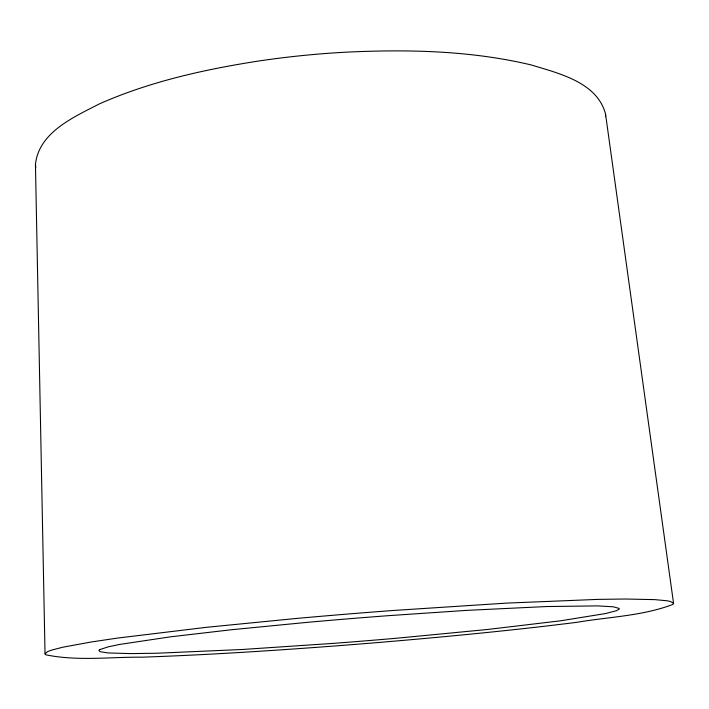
<?xml version="1.0" encoding="UTF-8"?>
<svg xmlns="http://www.w3.org/2000/svg" width="709" height="709" viewBox="0 0 709 709"><rect width="100%" height="100%" fill="white"/><g stroke="black" fill="none" stroke-linecap="round" stroke-linejoin="round"><path stroke-width="1.06" d="M35.45 164.532C38.703 132.184 74.099 116.985 99.437 103.868C149.918 81.535 204.263 69.473 258.599 61.027A359.578 136.367 -4.7 0 1 344.618 52.244C407.001 49.205 470.368 50.419 531.387 64.989C558.798 73.417 596.889 82.102 605.495 113.768L673.55 603.315L672.974 604.387C642.478 616.015 608.774 616.892 576.78 622.325C518.846 629.627 460.735 635.335 402.57 640.44A561.989 49.072 -4.5 0 1 332.84 646.129C269.331 650.897 205.752 654.974 142.092 657.181C110.143 656.915 77.254 661.329 45.793 654.788L45.039 653.831L35.45 164.532L35.84 167.342M45.039 653.831L47.663 651.562L51.128 650.25L62.498 647.282L90.858 642.053L117.207 638.118L206.523 627.305L296.07 618.487A392.786 23.973 -4.5 0 1 392.387 610.538L506.838 603.093L598.077 599.38L625.249 599.016L654.735 599.628L666.735 600.736L670.475 601.48L673.55 603.315M605.495 113.768L605.557 116.639M99.712 649.648L98.897 650.41L100.031 651.668L108.185 652.954L130.837 653.601L156.733 653.237L242.602 649.471L333.877 643.338A486.055 41.654 -4.5 0 0 397.377 638.162L487.597 629.468L560.713 620.783L605.867 613.489L616.511 610.679L619.214 609.128L619.205 608.446L613.338 606.807L597.536 605.894L546.435 606.549L466.398 610.387L388.479 615.66A342.97 20.738 -4.5 0 0 307.263 622.351L231.94 629.689L170.346 636.85L119.839 644.401L108.362 646.794L99.712 649.648"/></g></svg>
